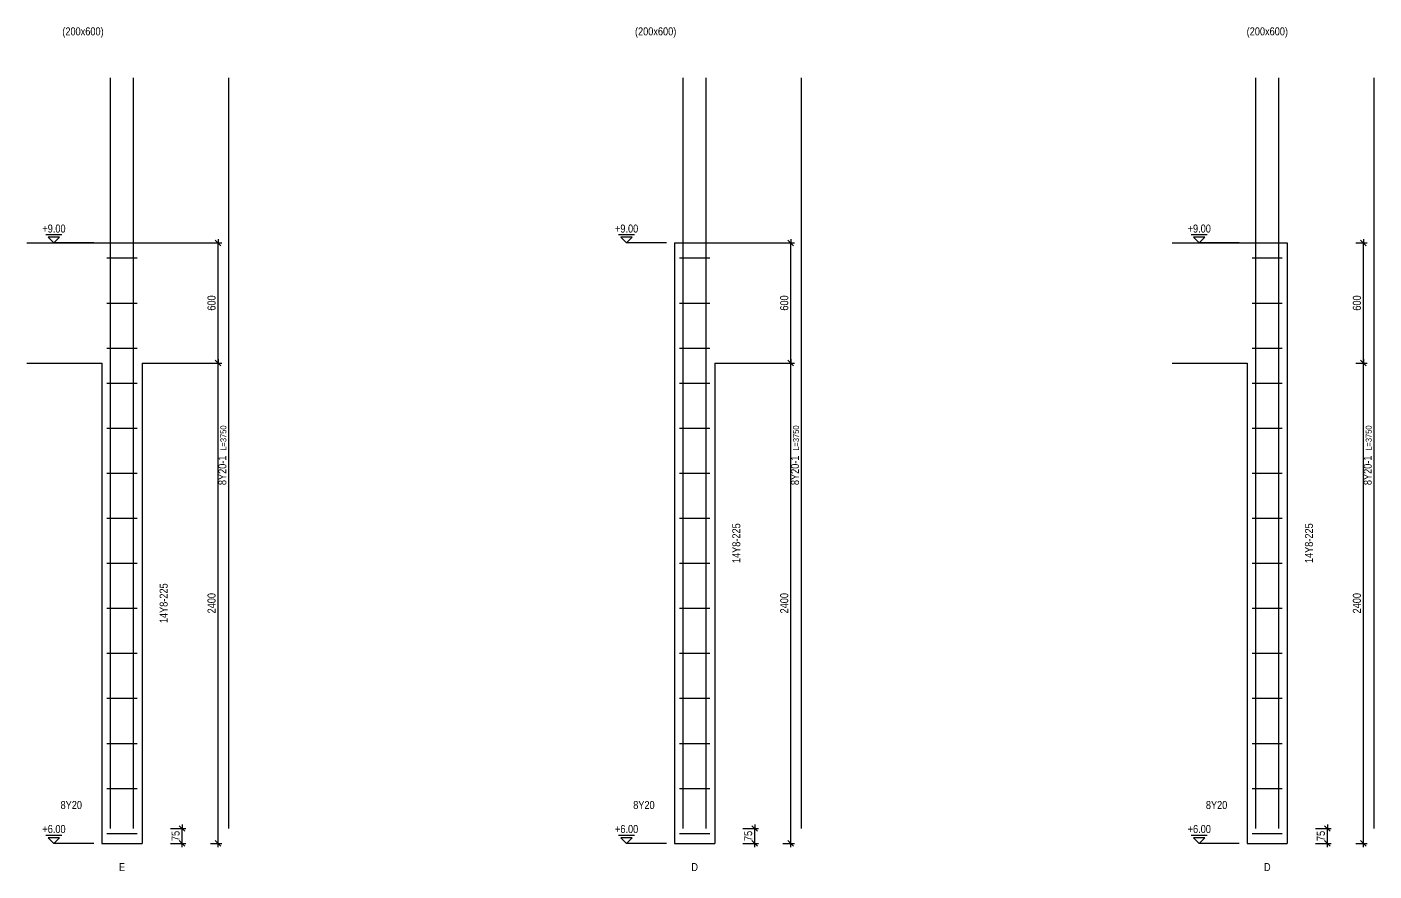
# Model space of a CAD drawing. Extents: x 0 to 206258, y -403073 to 0.
# Drawn here: x 13480 to 30307, y -141288 to -130745 of the extents above; entities that cross this region are included whole.
import ezdxf
from ezdxf.enums import TextEntityAlignment as Align

# ---------------------------------------------------------------- set-up
doc = ezdxf.new("R2010")
doc.units = 0
doc.header["$LTSCALE"] = 1000
for name, color, linetype in [('Column Line(D)', 1, 'Continuous'), ('Dimension Line', 5, 'Continuous'), ('Dimension Text', 5, 'Continuous'), ('Link Line', 3, 'Continuous'), ('Rebar Label', 6, 'Continuous'), ('Top Rebar Label', 6, 'Continuous'), ('Top Rebar Length Text', 8, 'Continuous'), ('Top Rebar Line', 7, 'Continuous')]:
    doc.layers.add(name, color=color, linetype=linetype)
for name, color, linetype, true_color in [('Column Size Label (D)', 94, 'Continuous', 0x008100), ('Level Mark Line', 253, 'Continuous', 0x828282), ('Level Mark Text', 253, 'Continuous', 0x828282)]:
    doc.layers.add(name, color=color, linetype=linetype, true_color=true_color)
doc.styles.add('Column Size Label (D)', font='ARIALN.TTF', dxfattribs={"height": 100})
doc.styles.add('Dimension Text', font='ARIALN.TTF', dxfattribs={"height": 100})
doc.styles.add('Level Mark Text', font='ARIALN.TTF', dxfattribs={"height": 100})
doc.styles.add('Rebar Label', font='ARIALN.TTF', dxfattribs={"height": 100})
doc.styles.add('Top Rebar Label', font='ARIALN.TTF', dxfattribs={"height": 100})
doc.styles.add('Top Rebar Length Text', font='ARIALN.TTF', dxfattribs={"height": 75})
doc.dimstyles.new('COLUMNELV', dxfattribs={"dimtxt": 100, "dimasz": 30, "dimexe": 48.3, "dimexo": 103.5, "dimgap": 30, "dimtad": 1, "dimtoh": 1, "dimdec": 1, "dimlfac": 0.4, "dimdsep": 46, "dimtxsty": 'Dimension Text', "dimblk": 'PCDIM_TICK', "dimcen": 0.09, "dimclrd": 5, "dimclre": 5, "dimclrt": 5, "dimadec": 1, "dimazin": 0, "dimtp": 1, "dimtm": 1, "dimtfac": 1, "dimtdec": 4, "dimtofl": 0, "dimtmove": 0, "dimatfit": 3, "dimfxl": 1, "dimtolj": 1, "dimtzin": 0, "dimarcsym": 0})

# ---------------------------------------------------------------- blocks, each defined once
blk = doc.blocks.new('PCDIM_TICK')
at = {"layer": 'Dimension Line', "color": 0, "transparency": 33554687}
for p, q in [((1.15, 1.15), (-1.15, -1.15)), ((1.61, 0), (0, 0))]:
    blk.add_line(p, q, dxfattribs=at)
blk = doc.blocks.new('*U2286')
at = {"layer": 'Dimension Line', "color": 5, "true_color": 0x0000ff, "transparency": 16777216}
for p, q in [((15771, -134943), (15916, -134943)), ((15867, -140943), (15867, -134943)), ((15771, -140943), (15916, -140943))]:
    blk.add_line(p, q, dxfattribs=at)
at = {"layer": 'Dimension Line', "color": 5, "true_color": 0x0000ff, "transparency": 16777216, "xscale": 30, "yscale": 30}
for p, rotation in [((15867, -134943), 89.99999999999447), ((15867, -140943), 269.9999999999834)]:
    blk.add_blockref('PCDIM_TICK', p, dxfattribs=dict(at, rotation=rotation))
at = {"layer": 'Dimension Line', "color": 5, "true_color": 0x0000ff, "transparency": 16777216, "insert": (15837, -137943), "char_height": 100, "width": 247.25, "attachment_point": 8, "rotation": 90, "style": 'Dimension Text'}
blk.add_mtext('2400', dxfattribs=at)
blk = doc.blocks.new('*U2287')
at = {"layer": 'Dimension Line', "color": 5, "true_color": 0x0000ff, "transparency": 16777216}
for p, q in [((15771, -133443), (15916, -133443)), ((15867, -134943), (15867, -133443)), ((15771, -134943), (15916, -134943))]:
    blk.add_line(p, q, dxfattribs=at)
at = {"layer": 'Dimension Line', "color": 5, "true_color": 0x0000ff, "transparency": 16777216, "xscale": 30, "yscale": 30}
for p, rotation in [((15867, -133443), 89.99999999999447), ((15867, -134943), 269.9999999999834)]:
    blk.add_blockref('PCDIM_TICK', p, dxfattribs=dict(at, rotation=rotation))
at = {"layer": 'Dimension Line', "color": 5, "true_color": 0x0000ff, "transparency": 16777216, "insert": (15837, -134193), "char_height": 100, "width": 181.97, "attachment_point": 8, "rotation": 90, "style": 'Dimension Text'}
blk.add_mtext('600', dxfattribs=at)
blk = doc.blocks.new('*U2288')
at = {"layer": 'Dimension Line', "color": 5, "true_color": 0x0000ff, "transparency": 16777216}
for p, q in [((15271, -140756), (15466, -140756)), ((15417, -140943), (15417, -140756)), ((15271, -140943), (15466, -140943))]:
    blk.add_line(p, q, dxfattribs=at)
at = {"layer": 'Dimension Line', "color": 5, "true_color": 0x0000ff, "transparency": 16777216, "xscale": 30, "yscale": 30}
for p, rotation in [((15417, -140756), 89.99999999999447), ((15417, -140943), 269.9999999999834)]:
    blk.add_blockref('PCDIM_TICK', p, dxfattribs=dict(at, rotation=rotation))
at = {"layer": 'Dimension Line', "color": 5, "true_color": 0x0000ff, "transparency": 16777216, "insert": (15387, -140850), "char_height": 100, "width": 117.23, "attachment_point": 8, "rotation": 90, "style": 'Dimension Text'}
blk.add_mtext('75', dxfattribs=at)
blk = doc.blocks.new('*U2293')
at = {"layer": 'Dimension Line', "color": 5, "true_color": 0x0000ff, "transparency": 16777216}
for p, q in [((22924, -134943), (23069, -134943)), ((23021, -140943), (23021, -134943)), ((22924, -140943), (23069, -140943))]:
    blk.add_line(p, q, dxfattribs=at)
at = {"layer": 'Dimension Line', "color": 5, "true_color": 0x0000ff, "transparency": 16777216, "xscale": 30, "yscale": 30}
for p, rotation in [((23021, -134943), 89.99999999999447), ((23021, -140943), 269.9999999999834)]:
    blk.add_blockref('PCDIM_TICK', p, dxfattribs=dict(at, rotation=rotation))
at = {"layer": 'Dimension Line', "color": 5, "true_color": 0x0000ff, "transparency": 16777216, "insert": (22991, -137943), "char_height": 100, "width": 247.25, "attachment_point": 8, "rotation": 90, "style": 'Dimension Text'}
blk.add_mtext('2400', dxfattribs=at)
blk = doc.blocks.new('*U2294')
at = {"layer": 'Dimension Line', "color": 5, "true_color": 0x0000ff, "transparency": 16777216}
for p, q in [((22924, -133443), (23069, -133443)), ((23021, -134943), (23021, -133443)), ((22924, -134943), (23069, -134943))]:
    blk.add_line(p, q, dxfattribs=at)
at = {"layer": 'Dimension Line', "color": 5, "true_color": 0x0000ff, "transparency": 16777216, "xscale": 30, "yscale": 30}
for p, rotation in [((23021, -133443), 89.99999999999447), ((23021, -134943), 269.9999999999834)]:
    blk.add_blockref('PCDIM_TICK', p, dxfattribs=dict(at, rotation=rotation))
at = {"layer": 'Dimension Line', "color": 5, "true_color": 0x0000ff, "transparency": 16777216, "insert": (22991, -134193), "char_height": 100, "width": 181.97, "attachment_point": 8, "rotation": 90, "style": 'Dimension Text'}
blk.add_mtext('600', dxfattribs=at)
blk = doc.blocks.new('*U2295')
at = {"layer": 'Dimension Line', "color": 5, "true_color": 0x0000ff, "transparency": 16777216}
for p, q in [((22424, -140756), (22619, -140756)), ((22571, -140943), (22571, -140756)), ((22424, -140943), (22619, -140943))]:
    blk.add_line(p, q, dxfattribs=at)
at = {"layer": 'Dimension Line', "color": 5, "true_color": 0x0000ff, "transparency": 16777216, "xscale": 30, "yscale": 30}
for p, rotation in [((22571, -140756), 89.99999999999447), ((22571, -140943), 269.9999999999834)]:
    blk.add_blockref('PCDIM_TICK', p, dxfattribs=dict(at, rotation=rotation))
at = {"layer": 'Dimension Line', "color": 5, "true_color": 0x0000ff, "transparency": 16777216, "insert": (22541, -140850), "char_height": 100, "width": 117.23, "attachment_point": 8, "rotation": 90, "style": 'Dimension Text'}
blk.add_mtext('75', dxfattribs=at)
blk = doc.blocks.new('*U2300')
at = {"layer": 'Dimension Line', "color": 5, "true_color": 0x0000ff, "transparency": 16777216}
for p, q in [((30078, -134943), (30222, -134943)), ((30174, -140943), (30174, -134943)), ((30078, -140943), (30222, -140943))]:
    blk.add_line(p, q, dxfattribs=at)
at = {"layer": 'Dimension Line', "color": 5, "true_color": 0x0000ff, "transparency": 16777216, "xscale": 30, "yscale": 30}
for p, rotation in [((30174, -134943), 89.99999999999447), ((30174, -140943), 269.9999999999834)]:
    blk.add_blockref('PCDIM_TICK', p, dxfattribs=dict(at, rotation=rotation))
at = {"layer": 'Dimension Line', "color": 5, "true_color": 0x0000ff, "transparency": 16777216, "insert": (30144, -137943), "char_height": 100, "width": 247.25, "attachment_point": 8, "rotation": 90, "style": 'Dimension Text'}
blk.add_mtext('2400', dxfattribs=at)
blk = doc.blocks.new('*U2301')
at = {"layer": 'Dimension Line', "color": 5, "true_color": 0x0000ff, "transparency": 16777216}
for p, q in [((30078, -133443), (30222, -133443)), ((30174, -134943), (30174, -133443)), ((30078, -134943), (30222, -134943))]:
    blk.add_line(p, q, dxfattribs=at)
at = {"layer": 'Dimension Line', "color": 5, "true_color": 0x0000ff, "transparency": 16777216, "xscale": 30, "yscale": 30}
for p, rotation in [((30174, -133443), 89.99999999999447), ((30174, -134943), 269.9999999999834)]:
    blk.add_blockref('PCDIM_TICK', p, dxfattribs=dict(at, rotation=rotation))
at = {"layer": 'Dimension Line', "color": 5, "true_color": 0x0000ff, "transparency": 16777216, "insert": (30144, -134193), "char_height": 100, "width": 181.97, "attachment_point": 8, "rotation": 90, "style": 'Dimension Text'}
blk.add_mtext('600', dxfattribs=at)
blk = doc.blocks.new('*U2302')
at = {"layer": 'Dimension Line', "color": 5, "true_color": 0x0000ff, "transparency": 16777216}
for p, q in [((29578, -140756), (29772, -140756)), ((29724, -140943), (29724, -140756)), ((29578, -140943), (29772, -140943))]:
    blk.add_line(p, q, dxfattribs=at)
at = {"layer": 'Dimension Line', "color": 5, "true_color": 0x0000ff, "transparency": 16777216, "xscale": 30, "yscale": 30}
for p, rotation in [((29724, -140756), 89.99999999999447), ((29724, -140943), 269.9999999999834)]:
    blk.add_blockref('PCDIM_TICK', p, dxfattribs=dict(at, rotation=rotation))
at = {"layer": 'Dimension Line', "color": 5, "true_color": 0x0000ff, "transparency": 16777216, "insert": (29694, -140850), "char_height": 100, "width": 117.23, "attachment_point": 8, "rotation": 90, "style": 'Dimension Text'}
blk.add_mtext('75', dxfattribs=at)

msp = doc.modelspace()

# ---------------------------------------------------------------- linework, layer by layer
at = {"layer": 'Column Line(D)', "transparency": 33554687}
for points in [[(13479.79, -133443.253), (14417.29, -133443.253)], [(14417.29, -133443.253), (14917.29, -133443.253)], [(14917.29, -133443.253), (15854.79, -133443.253)], [(21570.675, -133443.253), (21570.675, -140943.253)], [(21570.675, -133443.253), (22070.675, -133443.253)], [(22070.675, -133443.253), (23008.175, -133443.253)], [(27786.56, -133443.253), (28724.06, -133443.253)], [(28724.06, -133443.253), (29224.06, -133443.253)], [(29224.06, -133443.253), (29224.06, -140943.253)], [(13479.79, -134943.253), (14417.29, -134943.253)], [(14417.29, -134943.253), (14417.29, -140943.253)], [(14917.29, -134943.253), (15854.79, -134943.253)], [(14917.29, -134943.253), (14917.29, -140943.253)], [(22070.675, -134943.253), (23008.175, -134943.253)], [(22070.675, -134943.253), (22070.675, -140943.253)], [(27786.56, -134943.253), (28724.06, -134943.253)], [(28724.06, -134943.253), (28724.06, -140943.253)], [(14417.29, -140943.253), (14917.29, -140943.253)], [(21570.675, -140943.253), (22070.675, -140943.253)], [(28724.06, -140943.253), (29224.06, -140943.253)]]:
    msp.add_lwpolyline(points, dxfattribs=at)
at = {"layer": 'Level Mark Line', "transparency": 33554687}
for points in [[(13917.29, -133343.253), (13717.29, -133343.253)], [(13817.29, -133443.253), (13888.001, -133372.542), (13746.58, -133372.542), (13817.29, -133443.253)], [(21070.675, -133343.253), (20870.675, -133343.253)], [(20970.675, -133443.253), (21041.386, -133372.542), (20899.965, -133372.542), (20970.675, -133443.253)], [(28224.06, -133343.253), (28024.06, -133343.253)], [(28124.06, -133443.253), (28194.771, -133372.542), (28053.349, -133372.542), (28124.06, -133443.253)], [(14317.29, -133443.253), (13817.29, -133443.253)], [(21470.675, -133443.253), (20970.675, -133443.253)], [(28624.06, -133443.253), (28124.06, -133443.253)], [(13917.29, -140843.253), (13717.29, -140843.253)], [(21070.675, -140843.253), (20870.675, -140843.253)], [(28224.06, -140843.253), (28024.06, -140843.253)], [(13817.29, -140943.253), (13888.001, -140872.542), (13746.58, -140872.542), (13817.29, -140943.253)], [(14317.29, -140943.253), (13817.29, -140943.253)], [(20970.675, -140943.253), (21041.386, -140872.542), (20899.965, -140872.542), (20970.675, -140943.253)], [(21470.675, -140943.253), (20970.675, -140943.253)], [(28124.06, -140943.253), (28194.771, -140872.542), (28053.349, -140872.542), (28124.06, -140943.253)], [(28624.06, -140943.253), (28124.06, -140943.253)]]:
    msp.add_lwpolyline(points, dxfattribs=at)
at = {"layer": 'Link Line', "transparency": 33554687}
for p, q in [((14479.79, -133630.753), (14854.79, -133630.753)), ((21633.175, -133630.753), (22008.175, -133630.753)), ((28786.56, -133630.753), (29161.56, -133630.753)), ((14479.79, -134193.253), (14854.79, -134193.253)), ((21633.175, -134193.253), (22008.175, -134193.253)), ((28786.56, -134193.253), (29161.56, -134193.253)), ((14479.79, -134755.753), (14854.79, -134755.753)), ((21633.175, -134755.753), (22008.175, -134755.753)), ((28786.56, -134755.753), (29161.56, -134755.753)), ((14479.79, -135193.253), (14854.79, -135193.253)), ((21633.175, -135193.253), (22008.175, -135193.253)), ((28786.56, -135193.253), (29161.56, -135193.253)), ((14479.79, -135755.753), (14854.79, -135755.753)), ((21633.175, -135755.753), (22008.175, -135755.753)), ((28786.56, -135755.753), (29161.56, -135755.753)), ((14479.79, -136318.253), (14854.79, -136318.253)), ((21633.175, -136318.253), (22008.175, -136318.253)), ((28786.56, -136318.253), (29161.56, -136318.253)), ((14479.79, -136880.753), (14854.79, -136880.753)), ((21633.175, -136880.753), (22008.175, -136880.753)), ((28786.56, -136880.753), (29161.56, -136880.753)), ((14479.79, -137443.253), (14854.79, -137443.253)), ((21633.175, -137443.253), (22008.175, -137443.253)), ((28786.56, -137443.253), (29161.56, -137443.253)), ((14479.79, -138005.753), (14854.79, -138005.753)), ((21633.175, -138005.753), (22008.175, -138005.753)), ((28786.56, -138005.753), (29161.56, -138005.753)), ((14479.79, -138568.253), (14854.79, -138568.253)), ((21633.175, -138568.253), (22008.175, -138568.253)), ((28786.56, -138568.253), (29161.56, -138568.253)), ((14479.79, -139130.753), (14854.79, -139130.753)), ((21633.175, -139130.753), (22008.175, -139130.753)), ((28786.56, -139130.753), (29161.56, -139130.753)), ((14479.79, -139693.253), (14854.79, -139693.253)), ((21633.175, -139693.253), (22008.175, -139693.253)), ((28786.56, -139693.253), (29161.56, -139693.253)), ((14479.79, -140255.753), (14854.79, -140255.753)), ((21633.175, -140255.753), (22008.175, -140255.753)), ((28786.56, -140255.753), (29161.56, -140255.753)), ((14479.79, -140818.253), (14854.79, -140818.253)), ((21633.175, -140818.253), (22008.175, -140818.253)), ((28786.56, -140818.253), (29161.56, -140818.253))]:
    msp.add_line(p, q, dxfattribs=at)
at = {"layer": 'Top Rebar Line', "transparency": 33554687}
for points in [[(14524.79, -140755.753), (14524.79, -131380.753)], [(14809.79, -140755.753), (14809.79, -131380.753)], [(16000.643, -140755.753), (16000.643, -131380.753)], [(21678.175, -140755.753), (21678.175, -131380.753)], [(21963.175, -140755.753), (21963.175, -131380.753)], [(23154.028, -140755.753), (23154.028, -131380.753)], [(28831.56, -140755.753), (28831.56, -131380.753)], [(29116.56, -140755.753), (29116.56, -131380.753)], [(30307.413, -140755.753), (30307.413, -131380.753)]]:
    msp.add_lwpolyline(points, dxfattribs=at)

# ---------------------------------------------------------------- texts
at = {"layer": 'Column Size Label (D)', "transparency": 33554687, "style": 'Column Size Label (D)'}
for p in [(14179.79, -130750.237), (21333.175, -130750.237), (28974.06, -130750.237)]:
    msp.add_text('(200x600)', height=100, dxfattribs=at).set_placement(p, align=Align.TOP_CENTER)
at = {"layer": 'Dimension Text', "transparency": 33554687, "style": 'Dimension Text'}
for s, p in [('E', (14667.29, -141318.253)), ('D', (21820.675, -141318.253)), ('D', (28974.06, -141318.253))]:
    msp.add_text(s, height=100, dxfattribs=at).set_placement(p, align=Align.BOTTOM_CENTER)
at = {"layer": 'Level Mark Text', "transparency": 33554687, "style": 'Level Mark Text'}
for s, p in [('+9.00', (13817.29, -133343.253)), ('+9.00', (20970.675, -133343.253)), ('+9.00', (28124.06, -133343.253)), ('+6.00', (13817.29, -140843.253)), ('+6.00', (20970.675, -140843.253)), ('+6.00', (28124.06, -140843.253))]:
    msp.add_text(s, height=100, dxfattribs=at).set_placement(p, align=Align.BOTTOM_CENTER)
at = {"layer": 'Rebar Label', "transparency": 33554687, "style": 'Rebar Label'}
for p in [(22420.675, -137193.253), (29574.06, -137193.253), (15267.29, -137943.253)]:
    msp.add_text('14Y8-225', height=100, rotation=90, dxfattribs=at).set_placement(p, align=Align.BOTTOM_CENTER)
at = {"layer": 'Top Rebar Label', "transparency": 33554687, "style": 'Top Rebar Label'}
for p in [(15970.643, -136098.253), (23124.028, -136098.253), (30277.413, -136098.253)]:
    msp.add_text(' 8Y20-1', height=100, rotation=90, dxfattribs=at).set_placement(p, align=Align.RIGHT)
for p in [(14167.29, -140543.253), (21320.675, -140543.253), (28474.06, -140543.253)]:
    msp.add_text(' 8Y20', height=100, dxfattribs=at).set_placement(p, align=Align.BOTTOM_RIGHT)
at = {"layer": 'Top Rebar Length Text', "transparency": 33554687, "style": 'Top Rebar Length Text'}
for p in [(15970.643, -136038.253), (23124.028, -136038.253), (30277.413, -136038.253)]:
    msp.add_text('L=3750', height=75, rotation=90, dxfattribs=at).set_placement(p)

# ---------------------------------------------------------------- dimensions: what is measured, and where the dimension line sits
at = {"layer": 'Dimension Line', "transparency": 33554687}
for p1, p2, distance, picture, middle in [((15667.29, -134943.253), (15667.29, -133443.253), -200, '*U2287', (15867.29, -134193.253)), ((22820.675, -134943.253), (22820.675, -133443.253), -200, '*U2294', (23020.675, -134193.253)), ((29974.06, -134943.253), (29974.06, -133443.253), -200, '*U2301', (30174.06, -134193.253)), ((15667.29, -140943.253), (15667.29, -134943.253), -200, '*U2286', (15867.29, -137943.253)), ((22820.675, -140943.253), (22820.675, -134943.253), -200, '*U2293', (23020.675, -137943.253)), ((29974.06, -140943.253), (29974.06, -134943.253), -200, '*U2300', (30174.06, -137943.253)), ((15167.29, -140943.253), (15167.29, -140755.753), -250, '*U2288', (15417.29, -140849.503)), ((22320.675, -140943.253), (22320.675, -140755.753), -250, '*U2295', (22570.675, -140849.503)), ((29474.06, -140943.253), (29474.06, -140755.753), -250, '*U2302', (29724.06, -140849.503))]:
    dim = msp.add_aligned_dim(p1=p1, p2=p2, distance=distance, dimstyle='COLUMNELV', override={"dimscale": 1, "dimtxt": 100, "dimasz": 30, "dimexe": 48.3, "dimexo": 103.5, "dimgap": 30, "dimtad": 1, "dimtih": 0, "dimdec": 1, "dimlfac": 0.4, "dimzin": 8, "dimlunit": 2, "dimpost": '', "dimtxsty": 'Dimension Text', "dimblk": 'PCDIM_TICK', "dimse1": 0, "dimse2": 0, "dimsd2": 0, "dimclrd": 5, "dimclre": 5, "dimclrt": 5, "dimaunit": 0, "dimadec": 1, "dimazin": 0, "dimtol": 0, "dimtp": 1, "dimtm": 1, "dimtmove": 0}, dxfattribs=at)
    dim.commit()
    dim.dimension.update_dxf_attribs({"geometry": picture, "text_midpoint": middle})

doc.saveas('drawing.dxf')
